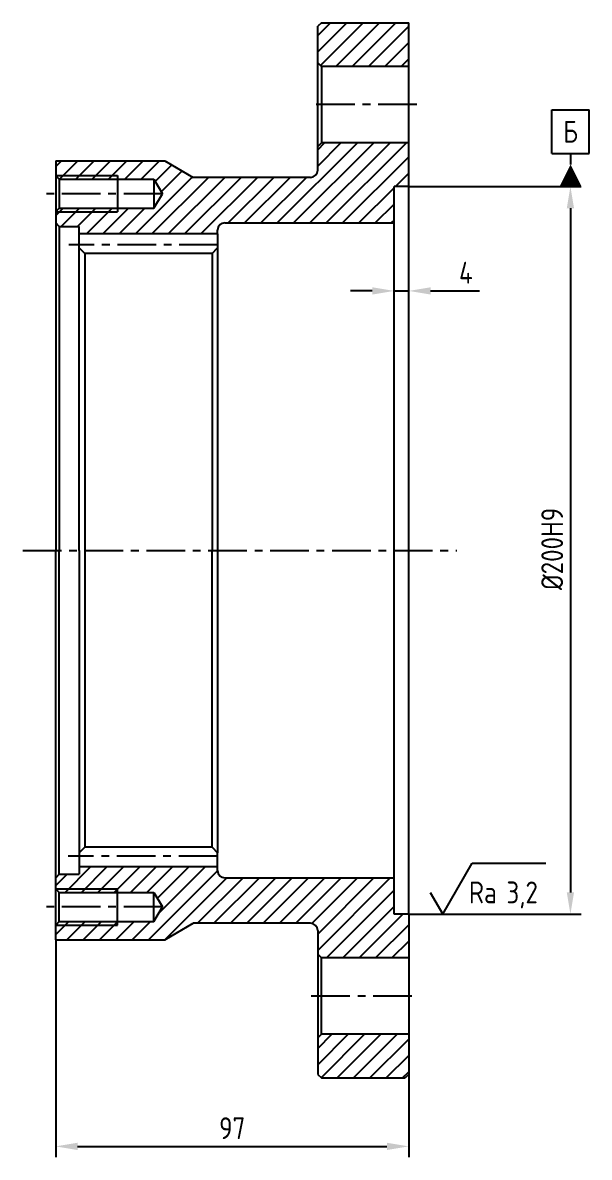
# Model space of a CAD drawing. Extents: x -4141 to -3207, y -1487 to -718.
# Drawn here: x -3837.1 to -3681.4, y -1487 to -1175.2 of the extents above; entities that cross this region are included whole.
import ezdxf
from ezdxf.enums import TextEntityAlignment as Align

# ---------------------------------------------------------------- set-up
doc = ezdxf.new("R2010")
doc.units = 0
doc.header["$LTSCALE"] = 8.5
doc.linetypes.add('CENTER', pattern=[2, 1.25, -0.25, 0.25, -0.25])
for name, color, linetype in [('BORD', 1, 'CONTINUOUS'), ('CEN', 5, 'CENTER'), ('CONT', 6, 'CONTINUOUS'), ('DIM', 7, 'CONTINUOUS'), ('HATCH', 2, 'CONTINUOUS'), ('TEXT', 3, 'CONTINUOUS')]:
    doc.layers.add(name, color=color, linetype=linetype)
doc.styles.add('STYLE1', font='romans.shx', dxfattribs={"width": 0.8})
doc.dimstyles.new('LIN2', dxfattribs={"dimscale": 2, "dimtxt": 3, "dimasz": 3, "dimexe": 1.5, "dimexo": 0, "dimgap": 1, "dimtad": 1, "dimzin": 13, "dimdsep": 46, "dimtxsty": 'STYLE1', "dimcen": 0, "dimclrt": 3, "dimadec": 0, "dimazin": 0, "dimtfac": 1, "dimtmove": 0, "dimatfit": 0, "dimfxl": 1, "dimtolj": 1, "dimtzin": 13, "dimarcsym": 0})

# ---------------------------------------------------------------- blocks, each defined once
blk = doc.blocks.new('*D30')
at = {"layer": 'DIM', "color": 0, "lineweight": -2, "transparency": 16777216}
for p, q in [((-3731.02, -1220.21), (-3683.59, -1220.21)), ((-3686.59, -1226.21), (-3686.59, -1414.21)), ((-3731.02, -1420.21), (-3683.59, -1420.21))]:
    blk.add_line(p, q, dxfattribs=at)
at = {"layer": 'DIM', "color": 0, "transparency": 16777216}
for points in [[(-3687.59, -1226.21), (-3685.59, -1226.21), (-3686.59, -1220.21)], [(-3687.59, -1414.21), (-3685.59, -1414.21), (-3686.59, -1420.21)]]:
    blk.add_solid(points, dxfattribs=at)
at = {"layer": 'DIM', "color": 3, "transparency": 16777216, "insert": (-3691.59, -1319.83), "char_height": 6, "attachment_point": 5, "rotation": 90, "style": 'STYLE1'}
blk.add_mtext('\\A1;%%C200H9', dxfattribs=at)
blk = doc.blocks.new('sherISO_04')
at = {"layer": 'TEXT'}
blk.add_line((4.04, 7), (14.12, 7), dxfattribs=at)
blk.add_lwpolyline([(-1.73, 3), (0, 0), (4.04, 7)], dxfattribs=at)
at = {"layer": 'TEXT', "style": 'STYLE1', "width": 0.8}
blk.add_text('Ra', height=3, dxfattribs=at).set_placement((3.58, 1.5))
blk.add_attdef('3,2', (8.73, 1.5), '', height=3, dxfattribs=at)
blk = doc.blocks.new('forma01')
at = {"layer": 'BORD'}
for p, q in [((-2.57, 4.21), (-2.57, 10.21)), ((-2.57, 10.21), (2.57, 10.21)), ((2.57, 4.21), (2.57, 10.21)), ((-2.57, 4.21), (2.57, 4.21)), ((0, 4.21), (0, 2.71))]:
    blk.add_line(p, q, dxfattribs=at)
blk.add_lwpolyline([(0, 2.71, 0, 3, 0), (0, -0.29, 3, 3, 0)], format="xyseb", dxfattribs=at)
at = {"layer": 'TEXT', "style": 'STYLE1', "width": 0.8}
blk.add_attdef('А', text='', height=3, dxfattribs=at).set_placement((0, 7.21), align=Align.MIDDLE)
blk = doc.blocks.new('*D65')
at = {"layer": 'DIM', "color": 0, "lineweight": -2, "transparency": 16777216}
for p, q in [((-3735.02, -1257.28), (-3735.02, -1245.92)), ((-3731.02, -1256.73), (-3731.02, -1245.92)), ((-3741.02, -1248.92), (-3747.02, -1248.92)), ((-3735.02, -1248.92), (-3731.02, -1248.92)), ((-3725.02, -1248.92), (-3711.59, -1248.92))]:
    blk.add_line(p, q, dxfattribs=at)
at = {"layer": 'DIM', "color": 0, "transparency": 16777216}
for points in [[(-3741.02, -1247.92), (-3741.02, -1249.92), (-3735.02, -1248.92)], [(-3725.02, -1247.92), (-3725.02, -1249.92), (-3731.02, -1248.92)]]:
    blk.add_solid(points, dxfattribs=at)
at = {"layer": 'DIM', "color": 3, "transparency": 16777216, "insert": (-3715.31, -1243.92), "char_height": 6, "attachment_point": 5, "style": 'STYLE1'}
blk.add_mtext('\\A1;4', dxfattribs=at)
blk = doc.blocks.new('*D66')
at = {"layer": 'DIM', "color": 0, "lineweight": -2, "transparency": 16777216}
for p, q in [((-3828.02, -1427.21), (-3828.02, -1487.01)), ((-3731.02, -1464.21), (-3731.02, -1487.01)), ((-3822.02, -1484.01), (-3737.02, -1484.01))]:
    blk.add_line(p, q, dxfattribs=at)
at = {"layer": 'DIM', "color": 0, "transparency": 16777216}
for points in [[(-3822.02, -1483.01), (-3822.02, -1485.01), (-3828.02, -1484.01)], [(-3737.02, -1483.01), (-3737.02, -1485.01), (-3731.02, -1484.01)]]:
    blk.add_solid(points, dxfattribs=at)
at = {"layer": 'DIM', "color": 3, "transparency": 16777216, "insert": (-3779.52, -1479.01), "char_height": 6, "attachment_point": 5, "style": 'STYLE1'}
blk.add_mtext('\\A1;97', dxfattribs=at)

msp = doc.modelspace()

# ---------------------------------------------------------------- hatches: boundary and pattern name
at = {"layer": 'HATCH'}
h = msp.add_hatch(dxfattribs=at)
h.set_pattern_fill('ANSI31', color=256, style=0)
h.paths.add_polyline_path([(-3731.022, -1175.211), (-3755.022, -1175.211), (-3756.022, -1176.211), (-3756.022, -1186.216), (-3755.027, -1187.211), (-3731.022, -1187.211)])
h.paths.add_polyline_path([(-3731.022, -1208.211), (-3755.022, -1208.211), (-3756.022, -1209.211), (-3756.022, -1215.711, -0.4142136), (-3758.022, -1217.711), (-3790.228, -1217.711), (-3798.022, -1213.211), (-3828.022, -1213.211), (-3828.022, -1217.211), (-3811.022, -1217.211), (-3811.022, -1218.211), (-3801.022, -1218.211), (-3798.712, -1222.211), (-3801.022, -1226.211), (-3811.022, -1226.211), (-3811.022, -1227.211), (-3828.022, -1227.211), (-3828.022, -1230.211), (-3827.022, -1231.211), (-3821.522, -1231.211), (-3821.522, -1233.211), (-3783.522, -1233.211), (-3783.522, -1232.211, -0.4142136), (-3781.522, -1230.211), (-3735.022, -1230.211), (-3735.022, -1220.211), (-3731.022, -1220.211)])
h.paths.add_polyline_path([(-3811.022, -1217.211), (-3828.022, -1217.211), (-3827.022, -1218.211), (-3811.022, -1218.211)], flags=16)
h.paths.add_polyline_path([(-3811.022, -1226.211), (-3827.022, -1226.211), (-3828.022, -1227.211), (-3811.022, -1227.211)], flags=16)
h = msp.add_hatch(dxfattribs=at)
h.set_pattern_fill('ANSI31', color=256, style=0)
h.paths.add_polyline_path([(-3731.022, -1420.211), (-3735.022, -1420.211), (-3735.022, -1410.211), (-3781.522, -1410.211, -0.4142136), (-3783.522, -1408.211), (-3783.522, -1407.211), (-3821.522, -1407.211), (-3821.522, -1409.211), (-3827.022, -1409.211), (-3828.022, -1410.211), (-3828.022, -1413.211), (-3811.022, -1413.211), (-3811.022, -1414.211), (-3801.022, -1414.211), (-3798.712, -1418.211), (-3801.022, -1422.211), (-3811.022, -1422.211), (-3811.022, -1423.211), (-3828.022, -1423.211), (-3828.022, -1427.211), (-3798.022, -1427.211), (-3790.228, -1422.711), (-3758.022, -1422.711, -0.4142136), (-3756.022, -1424.711), (-3756.022, -1431.211), (-3755.022, -1432.211), (-3731.022, -1432.211)])
h.paths.add_polyline_path([(-3731.022, -1453.211), (-3755.027, -1453.211), (-3756.022, -1454.206), (-3756.022, -1464.211), (-3755.022, -1465.211), (-3732.022, -1465.211), (-3731.022, -1464.211)])
h.paths.add_polyline_path([(-3811.022, -1413.211), (-3828.022, -1413.211), (-3827.022, -1414.211), (-3811.022, -1414.211)])
h.paths.add_polyline_path([(-3811.022, -1422.211), (-3827.022, -1422.211), (-3828.022, -1423.211), (-3811.022, -1423.211)])

# ---------------------------------------------------------------- linework, layer by layer
at = {"layer": 'BORD'}
for p, q in [((-3828.022, -1217.211), (-3811.022, -1217.211)), ((-3828.022, -1227.211), (-3811.022, -1227.211)), ((-3828.022, -1413.211), (-3811.022, -1413.211)), ((-3828.022, -1423.211), (-3811.022, -1423.211))]:
    msp.add_line(p, q, dxfattribs=at)
at = {"layer": 'CEN'}
for p, q in [((-3728.809, -1197.711), (-3757.599, -1197.711)), ((-3798.712, -1222.211), (-3830.609, -1222.211)), ((-3783.421, -1236.211), (-3824.402, -1236.211)), ((-3837.082, -1320.211), (-3717.789, -1320.211)), ((-3783.593, -1404.211), (-3824.584, -1404.211)), ((-3798.712, -1418.211), (-3830.609, -1418.211)), ((-3730.152, -1442.711), (-3758.943, -1442.711))]:
    msp.add_line(p, q, dxfattribs=at)
at = {"layer": 'CONT'}
for p, q in [((-3755.022, -1175.211), (-3756.022, -1176.211)), ((-3755.022, -1175.211), (-3731.022, -1175.211)), ((-3731.022, -1420.211), (-3731.022, -1175.211)), ((-3756.022, -1215.711), (-3756.022, -1176.211)), ((-3755.022, -1187.216), (-3756.022, -1186.216)), ((-3731.022, -1187.211), (-3755.027, -1187.211)), ((-3755.022, -1187.216), (-3755.022, -1208.211)), ((-3755.022, -1208.211), (-3756.022, -1209.211)), ((-3731.022, -1208.211), (-3755.022, -1208.211)), ((-3828.022, -1213.211), (-3828.022, -1320.211)), ((-3828.022, -1213.211), (-3798.022, -1213.211)), ((-3798.022, -1213.211), (-3790.228, -1217.711)), ((-3827.022, -1218.211), (-3828.022, -1217.211)), ((-3827.022, -1218.211), (-3801.022, -1218.211)), ((-3827.022, -1218.211), (-3827.022, -1226.211)), ((-3811.022, -1217.211), (-3811.022, -1227.211)), ((-3801.022, -1218.211), (-3798.712, -1222.211)), ((-3801.022, -1218.211), (-3801.022, -1226.211)), ((-3758.022, -1217.711), (-3790.228, -1217.711)), ((-3801.022, -1226.211), (-3798.712, -1222.211)), ((-3731.022, -1220.211), (-3735.022, -1220.211)), ((-3735.022, -1420.211), (-3735.022, -1220.211)), ((-3828.022, -1227.211), (-3827.022, -1226.211)), ((-3827.022, -1226.211), (-3801.022, -1226.211)), ((-3827.022, -1231.211), (-3828.022, -1230.211)), ((-3827.022, -1231.211), (-3827.022, -1320.211)), ((-3827.022, -1231.211), (-3821.522, -1231.211)), ((-3821.522, -1320.211), (-3821.522, -1231.211)), ((-3781.522, -1230.211), (-3735.022, -1230.211)), ((-3783.522, -1233.211), (-3821.522, -1233.211)), ((-3783.522, -1233.211), (-3783.522, -1232.211)), ((-3783.522, -1233.211), (-3783.522, -1403.311)), ((-3821.522, -1237.111), (-3820.022, -1238.611)), ((-3785.022, -1238.611), (-3783.522, -1237.111)), ((-3820.022, -1238.611), (-3820.022, -1401.811)), ((-3785.022, -1238.611), (-3820.022, -1238.611)), ((-3785.022, -1238.611), (-3785.022, -1320.211)), ((-3828.022, -1427.211), (-3828.022, -1320.211)), ((-3827.022, -1409.211), (-3827.022, -1320.211)), ((-3821.522, -1320.211), (-3821.522, -1409.211)), ((-3785.022, -1401.811), (-3785.022, -1320.211)), ((-3820.022, -1401.811), (-3821.522, -1403.311)), ((-3785.022, -1401.811), (-3820.022, -1401.811)), ((-3785.022, -1401.811), (-3783.522, -1403.311)), ((-3783.522, -1408.211), (-3783.522, -1403.311)), ((-3827.022, -1409.211), (-3828.022, -1410.211)), ((-3827.022, -1409.211), (-3821.522, -1409.211)), ((-3783.522, -1407.211), (-3821.522, -1407.211)), ((-3781.522, -1410.211), (-3735.022, -1410.211)), ((-3828.022, -1413.211), (-3827.022, -1414.211)), ((-3827.022, -1422.211), (-3827.022, -1414.211)), ((-3827.022, -1414.211), (-3801.022, -1414.211)), ((-3811.022, -1423.211), (-3811.022, -1413.211)), ((-3801.022, -1422.211), (-3801.022, -1414.211)), ((-3801.022, -1414.211), (-3798.712, -1418.211)), ((-3801.022, -1422.211), (-3798.712, -1418.211)), ((-3731.022, -1420.211), (-3735.022, -1420.211)), ((-3731.022, -1420.211), (-3731.022, -1464.211)), ((-3827.022, -1422.211), (-3828.022, -1423.211)), ((-3827.022, -1422.211), (-3801.022, -1422.211)), ((-3798.022, -1427.211), (-3790.228, -1422.711)), ((-3758.022, -1422.711), (-3790.228, -1422.711)), ((-3756.022, -1424.711), (-3756.022, -1464.211)), ((-3828.022, -1427.211), (-3798.022, -1427.211)), ((-3755.022, -1432.211), (-3756.022, -1431.211)), ((-3755.022, -1453.206), (-3755.022, -1432.211)), ((-3731.022, -1432.211), (-3755.022, -1432.211)), ((-3755.022, -1453.206), (-3756.022, -1454.206)), ((-3731.022, -1453.211), (-3755.027, -1453.211)), ((-3756.022, -1464.211), (-3755.022, -1465.211)), ((-3755.022, -1465.211), (-3732.022, -1465.211)), ((-3731.022, -1464.211), (-3732.022, -1465.211))]:
    msp.add_line(p, q, dxfattribs=at)
for centre, start, end in [((-3758.022, -1215.711), 270, 0), ((-3781.522, -1232.211), 90, 180), ((-3781.522, -1408.211), 180, 270), ((-3758.022, -1424.711), 0, 90)]:
    msp.add_arc(centre, 2, start, end, dxfattribs=at)

# ---------------------------------------------------------------- block references
at = {"layer": 'DIM', "xscale": 2, "yscale": 2, "zscale": 2}
for name, p, values in [('forma01', (-3686.539, -1219.588), {'А': 'Б'}), ('sherISO_04', (-3721.622, -1420.211), {'3,2': '3,2'})]:
    msp.add_blockref(name, p, dxfattribs=at).add_auto_attribs(values)

# ---------------------------------------------------------------- dimensions: what is measured, and where the dimension line sits
at = {"layer": 'DIM'}
dim = msp.add_linear_dim(base=(-3686.59, -1420.211), p1=(-3731.022, -1220.211), p2=(-3731.022, -1420.211), angle=90, text='%%C<>H9', dimstyle='LIN2', dxfattribs=at)
dim.commit()
dim.dimension.update_dxf_attribs({"geometry": '*D30', "text_midpoint": (-3686.59, -1319.833), "dimtype": 160})
dim = msp.add_linear_dim(base=(-3731.022, -1248.919), p1=(-3735.022, -1257.276), p2=(-3731.022, -1256.725), dimstyle='LIN2', dxfattribs=at)
dim.commit()
dim.dimension.update_dxf_attribs({"geometry": '*D65', "text_midpoint": (-3715.308, -1248.919), "dimtype": 160})
dim = msp.add_linear_dim(base=(-3731.022, -1484.009), p1=(-3828.022, -1427.211), p2=(-3731.022, -1464.211), dimstyle='LIN2', dxfattribs=at)
dim.commit()
dim.dimension.update_dxf_attribs({"geometry": '*D66', "text_midpoint": (-3779.522, -1479.009)})

doc.saveas('drawing.dxf')
